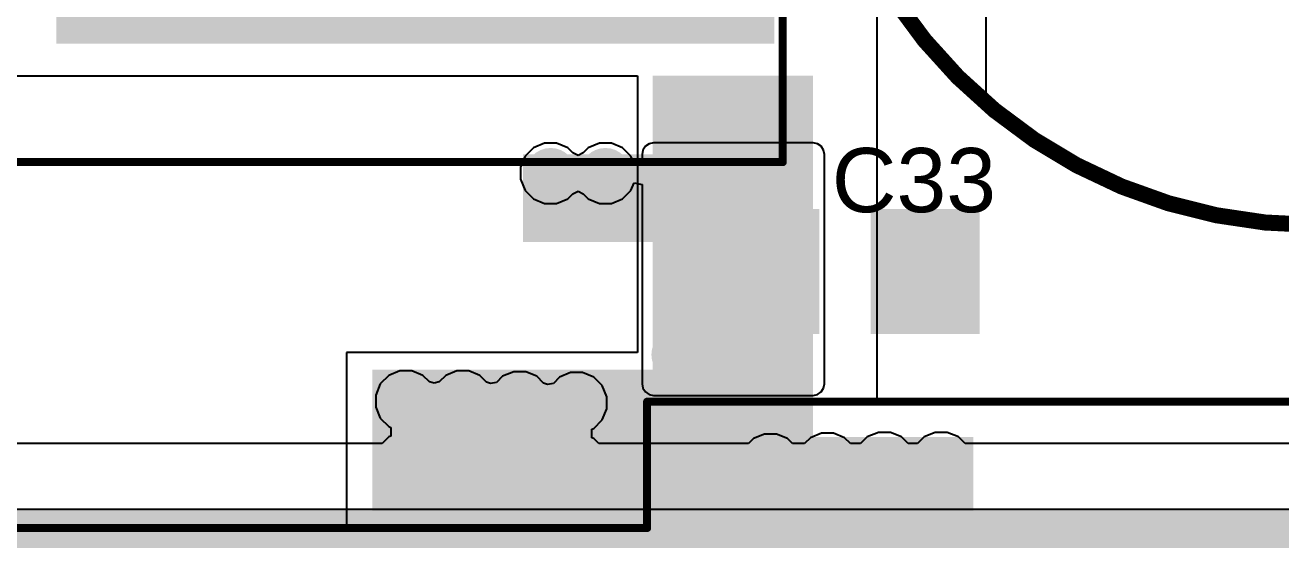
# Model space of a CAD drawing. Header units: millimetres. Extents: x 0 to 214, y 0 to 214.
# Drawn here: x 4.774 to 5.557, y 2.041 to 2.362 of the extents above; entities that cross this region are included whole.
import ezdxf

# ---------------------------------------------------------------- set-up
doc = ezdxf.new("R2010")
doc.units = ezdxf.units.MM
doc.header["$MEASUREMENT"] = 0
for name, color, linetype in [('BottomLayer', 5, 'Continuous'), ('BottomPaste', 16, 'Continuous'), ('BottomSolder', 6, 'Continuous'), ('MultiLayer', 9, 'Continuous'), ('PadHoleLayer', 156, 'Continuous'), ('TopLayer', 1, 'Continuous'), ('TopOverlay', 2, 'Continuous'), ('TopSolder', 216, 'Continuous'), ('ViaHoleLayer', 16, 'Continuous')]:
    doc.layers.add(name, color=color, linetype=linetype)
doc.styles.add('Arial', font='', dxfattribs={"height": 0.2})
doc.styles.get('Arial').set_extended_font_data('Arial')

# ---------------------------------------------------------------- blocks, each defined once
blk = doc.blocks.new('N___T___P___B_1')
at = {"layer": 'BottomLayer'}
for points in [[(-0.01503, -0.0125), (0.01497, -0.0125), (0.01497, 0.042), (-0.01503, 0.042)], [(-0.0095, 0.0125), (-0.0095, -0.0125), (-0.0275, -0.0125), (-0.0275, 0.0125)], [(0.0275, 0.0125), (0.0275, -0.0125), (0.0095, -0.0125), (0.0095, 0.0125)]]:
    blk.add_hatch(color=5, dxfattribs=at).paths.add_polyline_path(points)
at = {"layer": 'BottomPaste'}
for points in [[(-0.0095, 0.0125), (-0.0095, -0.0125), (-0.0275, -0.0125), (-0.0275, 0.0125)], [(0.0275, 0.0125), (0.0275, -0.0125), (0.0095, -0.0125), (0.0095, 0.0125)]]:
    blk.add_hatch(color=16, dxfattribs=at).paths.add_polyline_path(points)
blk = doc.blocks.new('760895631_6')
at = {"layer": 'TopOverlay', "const_width": 0.005}
for points in [[(0.84843, 0.82546), (0.84843, -0.82476)], [(-0.85014, -0.82476), (0.84843, -0.82476)]]:
    blk.add_lwpolyline(points, dxfattribs=at)
at = {"layer": 'TopOverlay', "const_width": 0.0025}
blk.add_lwpolyline([(0.84718, -0.82476, 1), (0.84968, -0.82476, 1)], format="xyb", close=True, dxfattribs=at)
blk.add_lwpolyline([(0.84718, -0.82476, 1), (0.84968, -0.82476, 1)], format="xyb", close=True, dxfattribs=at)
blk = doc.blocks.new('NB90_12S_S_C_12')
at = {"layer": 'TopOverlay', "const_width": 0.005}
for points in [[(-0.5173, -0.16933), (-0.5173, 0.55507)], [(-0.5173, -0.16933), (-0.43857, -0.16931)], [(-0.43857, -0.71381), (-0.43857, -0.16931)]]:
    blk.add_lwpolyline(points, dxfattribs=at)
at = {"layer": 'TopOverlay', "const_width": 0.0025}
for points in [[(-0.51855, -0.16933, 1), (-0.51605, -0.16933, 1)], [(-0.51855, -0.16933, 1), (-0.51605, -0.16933, 1)], [(-0.43982, -0.16931, 1), (-0.43732, -0.16931, 1)], [(-0.43982, -0.16931, 1), (-0.43732, -0.16931, 1)]]:
    blk.add_lwpolyline(points, format="xyb", close=True, dxfattribs=at)
blk = doc.blocks.new('ERF1VM222L25OT_13')
at = {"layer": 'BottomLayer'}
h = blk.add_hatch(color=5, dxfattribs=at)
edge = h.paths.add_edge_path()
edge.add_arc((-0.14763, 0), 0.04331, 0, 360)
h = blk.add_hatch(color=5, dxfattribs=at)
edge = h.paths.add_edge_path()
edge.add_arc((0.14763, 0), 0.04331, 0, 360)
at = {"layer": 'BottomSolder'}
h = blk.add_hatch(color=6, dxfattribs=at)
edge = h.paths.add_edge_path()
edge.add_arc((-0.14763, 0), 0.04531, 0, 360)
h = blk.add_hatch(color=6, dxfattribs=at)
edge = h.paths.add_edge_path()
edge.add_arc((0.14763, 0), 0.04531, 0, 360)
at = {"layer": 'MultiLayer'}
h = blk.add_hatch(color=9, dxfattribs=at)
edge = h.paths.add_edge_path()
edge.add_arc((-0.14763, 0), 0.04331, 0, 360)
h = blk.add_hatch(color=9, dxfattribs=at)
edge = h.paths.add_edge_path()
edge.add_arc((0.14763, 0), 0.04331, 0, 360)
at = {"layer": 'PadHoleLayer'}
h = blk.add_hatch(color=156, dxfattribs=at)
edge = h.paths.add_edge_path()
edge.add_arc((-0.14763, 0), 0.02362, 0, 360)
h = blk.add_hatch(color=156, dxfattribs=at)
edge = h.paths.add_edge_path()
edge.add_arc((0.14763, 0), 0.02362, 0, 360)
at = {"layer": 'TopLayer'}
h = blk.add_hatch(color=1, dxfattribs=at)
edge = h.paths.add_edge_path()
edge.add_arc((-0.14763, 0), 0.04331, 0, 360)
h = blk.add_hatch(color=1, dxfattribs=at)
edge = h.paths.add_edge_path()
edge.add_arc((0.14763, 0), 0.04331, 0, 360)
at = {"layer": 'TopSolder'}
h = blk.add_hatch(color=216, dxfattribs=at)
edge = h.paths.add_edge_path()
edge.add_arc((-0.14763, 0), 0.04531, 0, 360)
h = blk.add_hatch(color=216, dxfattribs=at)
edge = h.paths.add_edge_path()
edge.add_arc((0.14763, 0), 0.04531, 0, 360)
at = {"layer": 'TopOverlay'}
for p, q in [((0.205, 0.24), (0.205, -0.24)), ((0.21791, 0.22888), (0.205, 0.24)), ((0.205, 0.24), (0.205, 0.24)), ((0.24118, 0.20399), (0.21791, 0.22888)), ((0.26166, 0.17676), (0.24118, 0.20399)), ((0.27909, 0.14749), (0.26166, 0.17676)), ((0.29329, 0.11651), (0.27909, 0.14749)), ((0.30408, 0.0842), (0.29329, 0.11651)), ((0.31135, 0.05091), (0.30408, 0.0842)), ((0.315, 0.01703), (0.31135, 0.05091)), ((0.315, -0.01704), (0.315, 0.01703)), ((0.31135, -0.05091), (0.315, -0.01704)), ((0.30408, -0.0842), (0.31135, -0.05091)), ((0.29329, -0.11652), (0.30408, -0.0842)), ((0.27909, -0.14749), (0.29329, -0.11652)), ((0.26166, -0.17677), (0.27909, -0.14749)), ((0.24118, -0.204), (0.26166, -0.17677)), ((0.21791, -0.22888), (0.24118, -0.204)), ((0.205, -0.24), (0.21791, -0.22888))]:
    blk.add_line(p, q, dxfattribs=at)
for points, const_width in [([(0.31497, 0, 1), (-0.31495, 0, 1)], 0.01), ([(-0.26886, 0.04699, 1), (-0.26386, 0.04699, 1)], 0.005), ([(-0.29986, 0.01199, 1), (-0.29486, 0.01199, 1)], 0.005), ([(-0.23386, 0.01199, 1), (-0.22886, 0.01199, 1)], 0.005), ([(-0.31745, 0, 1), (-0.31245, 0, 1)], 0.005), ([(0.31247, 0, 1), (0.31747, 0, 1)], 0.005), ([(-0.26886, -0.02101, 1), (-0.26386, -0.02101, 1)], 0.005)]:
    blk.add_lwpolyline(points, format="xyb", close=True, dxfattribs=dict(at, const_width=const_width))
at = {"layer": 'TopOverlay', "const_width": 0.01}
for points in [[(-0.26636, 0.04699), (-0.26636, -0.02101)], [(-0.23136, 0.01199), (-0.29736, 0.01199)]]:
    blk.add_lwpolyline(points, dxfattribs=at)
blk = doc.blocks.new('N___T___P___B_179')
at = {"layer": 'BottomLayer'}
for points in [[(-0.01506, -0.087), (0.02928, -0.087), (0.02928, 0.03753), (-0.01506, 0.03753)], [(-0.0095, 0.0125), (-0.0095, -0.0125), (-0.0275, -0.0125), (-0.0275, 0.0125)], [(0.0275, 0.0125), (0.0275, -0.0125), (0.0095, -0.0125), (0.0095, 0.0125)]]:
    blk.add_hatch(color=5, dxfattribs=at).paths.add_polyline_path(points)
at = {"layer": 'BottomPaste'}
for points in [[(-0.0095, 0.0125), (-0.0095, -0.0125), (-0.0275, -0.0125), (-0.0275, 0.0125)], [(0.0275, 0.0125), (0.0275, -0.0125), (0.0095, -0.0125), (0.0095, 0.0125)]]:
    blk.add_hatch(color=16, dxfattribs=at).paths.add_polyline_path(points)
blk = doc.blocks.new('C___1206_B_248')
at = {"layer": 'BottomLayer'}
for points in [[(-0.08, 0.035), (-0.02, 0.035), (-0.02, -0.035), (-0.08, -0.035)], [(0.02, 0.035), (0.08, 0.035), (0.08, -0.035), (0.02, -0.035)]]:
    blk.add_hatch(color=5, dxfattribs=at).paths.add_polyline_path(points)
at = {"layer": 'BottomPaste'}
for points in [[(-0.08, 0.035), (-0.02, 0.035), (-0.02, -0.035), (-0.08, -0.035)], [(0.02, 0.035), (0.08, 0.035), (0.08, -0.035), (0.02, -0.035)]]:
    blk.add_hatch(color=16, dxfattribs=at).paths.add_polyline_path(points)
at = {"layer": 'BottomSolder'}
for points in [[(-0.084, 0.039), (-0.016, 0.039), (-0.016, -0.039), (-0.084, -0.039)], [(0.016, 0.039), (0.084, 0.039), (0.084, -0.039), (0.016, -0.039)]]:
    blk.add_hatch(color=6, dxfattribs=at).paths.add_polyline_path(points)

msp = doc.modelspace()

# ---------------------------------------------------------------- hatches: boundary and pattern name
at = {"layer": 'BottomLayer'}
for points in [[(5.055, 2.35), (5.24084, 2.35), (5.24084, 2.705), (5.055, 2.705)], [(4.793, 2.35), (5.2, 2.35), (5.2, 2.62596), (4.793, 2.62596)], [(5.165, 2.127), (5.265, 2.127), (5.265, 2.33), (5.165, 2.33)], [(5.084, 2.2265), (5.14519, 2.2265), (5.14519, 2.281), (5.084, 2.281)], [(5.084, 2.2265), (5.14519, 2.2265), (5.14519, 2.281), (5.084, 2.281)], [(4.99, 2.09), (5.15019, 2.09), (5.15019, 2.14678), (4.99, 2.14678)], [(4.99, 2.051), (5.365, 2.051), (5.365, 2.105), (4.99, 2.105)]]:
    msp.add_hatch(color=5, dxfattribs=at).paths.add_polyline_path(points)
h = msp.add_hatch(color=5, dxfattribs=at)
edge = h.paths.add_edge_path()
edge.add_arc((5.10132, 2.26922), 0.01181, 0, 360)
h = msp.add_hatch(color=5, dxfattribs=at)
edge = h.paths.add_edge_path()
edge.add_arc((5.13547, 2.26922), 0.01181, 0, 360)
h = msp.add_hatch(color=5, dxfattribs=at)
edge = h.paths.add_edge_path()
edge.add_arc((5.20548, 2.26922), 0.01181, 0, 360)
h = msp.add_hatch(color=5, dxfattribs=at)
edge = h.paths.add_edge_path()
edge.add_arc((5.24168, 2.26922), 0.01181, 0, 360)
h = msp.add_hatch(color=5, dxfattribs=at)
edge = h.paths.add_edge_path()
edge.add_arc((5.17997, 2.15625), 0.01181, 0, 360)
h = msp.add_hatch(color=5, dxfattribs=at)
edge = h.paths.add_edge_path()
edge.add_arc((5.21082, 2.15678), 0.01181, 0, 360)
h = msp.add_hatch(color=5, dxfattribs=at)
edge = h.paths.add_edge_path()
edge.add_arc((5.24168, 2.15678), 0.01181, 0, 360)
h = msp.add_hatch(color=5, dxfattribs=at)
edge = h.paths.add_edge_path()
edge.add_arc((5.011, 2.1273), 0.01181, 0, 360)
h = msp.add_hatch(color=5, dxfattribs=at)
edge = h.paths.add_edge_path()
edge.add_arc((5.04651, 2.1273), 0.01181, 0, 360)
h = msp.add_hatch(color=5, dxfattribs=at)
edge = h.paths.add_edge_path()
edge.add_arc((5.08202, 2.12678), 0.01181, 0, 360)
h = msp.add_hatch(color=5, dxfattribs=at)
edge = h.paths.add_edge_path()
edge.add_arc((5.11752, 2.12625), 0.01181, 0, 360)
h = msp.add_hatch(color=5, dxfattribs=at)
edge = h.paths.add_edge_path()
edge.add_arc((5.011, 2.089), 0.01181, 0, 360)
h = msp.add_hatch(color=5, dxfattribs=at)
edge = h.paths.add_edge_path()
edge.add_arc((5.04651, 2.089), 0.01181, 0, 360)
h = msp.add_hatch(color=5, dxfattribs=at)
edge = h.paths.add_edge_path()
edge.add_arc((5.08202, 2.08848), 0.01181, 0, 360)
h = msp.add_hatch(color=5, dxfattribs=at)
edge = h.paths.add_edge_path()
edge.add_arc((5.11752, 2.08795), 0.01181, 0, 360)
h = msp.add_hatch(color=5, dxfattribs=at)
edge = h.paths.add_edge_path()
edge.add_arc((5.23848, 2.08795), 0.01181, 0, 360)
h = msp.add_hatch(color=5, dxfattribs=at)
edge = h.paths.add_edge_path()
edge.add_arc((5.27398, 2.08848), 0.01181, 0, 360)
h = msp.add_hatch(color=5, dxfattribs=at)
edge = h.paths.add_edge_path()
edge.add_arc((5.30949, 2.089), 0.01181, 0, 360)
h = msp.add_hatch(color=5, dxfattribs=at)
edge = h.paths.add_edge_path()
edge.add_arc((5.345, 2.089), 0.01181, 0, 360)
at = {"layer": 'BottomSolder'}
h = msp.add_hatch(color=6, dxfattribs=at)
edge = h.paths.add_edge_path()
edge.add_arc((5.10132, 2.26922), 0.01581, 0, 360)
h = msp.add_hatch(color=6, dxfattribs=at)
edge = h.paths.add_edge_path()
edge.add_arc((5.13547, 2.26922), 0.01581, 0, 360)
h = msp.add_hatch(color=6, dxfattribs=at)
edge = h.paths.add_edge_path()
edge.add_arc((5.20548, 2.26922), 0.01581, 0, 360)
h = msp.add_hatch(color=6, dxfattribs=at)
edge = h.paths.add_edge_path()
edge.add_arc((5.24168, 2.26922), 0.01581, 0, 360)
h = msp.add_hatch(color=6, dxfattribs=at)
edge = h.paths.add_edge_path()
edge.add_arc((5.17997, 2.15625), 0.01581, 0, 360)
h = msp.add_hatch(color=6, dxfattribs=at)
edge = h.paths.add_edge_path()
edge.add_arc((5.21082, 2.15678), 0.01581, 0, 360)
h = msp.add_hatch(color=6, dxfattribs=at)
edge = h.paths.add_edge_path()
edge.add_arc((5.24168, 2.15678), 0.01581, 0, 360)
h = msp.add_hatch(color=6, dxfattribs=at)
edge = h.paths.add_edge_path()
edge.add_arc((5.011, 2.1273), 0.01581, 0, 360)
h = msp.add_hatch(color=6, dxfattribs=at)
edge = h.paths.add_edge_path()
edge.add_arc((5.04651, 2.1273), 0.01581, 0, 360)
h = msp.add_hatch(color=6, dxfattribs=at)
edge = h.paths.add_edge_path()
edge.add_arc((5.08202, 2.12678), 0.01581, 0, 360)
h = msp.add_hatch(color=6, dxfattribs=at)
edge = h.paths.add_edge_path()
edge.add_arc((5.11752, 2.12625), 0.01581, 0, 360)
h = msp.add_hatch(color=6, dxfattribs=at)
edge = h.paths.add_edge_path()
edge.add_arc((5.011, 2.089), 0.01581, 0, 360)
h = msp.add_hatch(color=6, dxfattribs=at)
edge = h.paths.add_edge_path()
edge.add_arc((5.04651, 2.089), 0.01581, 0, 360)
h = msp.add_hatch(color=6, dxfattribs=at)
edge = h.paths.add_edge_path()
edge.add_arc((5.08202, 2.08848), 0.01581, 0, 360)
h = msp.add_hatch(color=6, dxfattribs=at)
edge = h.paths.add_edge_path()
edge.add_arc((5.11752, 2.08795), 0.01581, 0, 360)
h = msp.add_hatch(color=6, dxfattribs=at)
edge = h.paths.add_edge_path()
edge.add_arc((5.23848, 2.08795), 0.01581, 0, 360)
h = msp.add_hatch(color=6, dxfattribs=at)
edge = h.paths.add_edge_path()
edge.add_arc((5.27398, 2.08848), 0.01581, 0, 360)
h = msp.add_hatch(color=6, dxfattribs=at)
edge = h.paths.add_edge_path()
edge.add_arc((5.30949, 2.089), 0.01581, 0, 360)
h = msp.add_hatch(color=6, dxfattribs=at)
edge = h.paths.add_edge_path()
edge.add_arc((5.345, 2.089), 0.01581, 0, 360)
msp.add_hatch(color=6, dxfattribs=at).paths.add_polyline_path([(3.696, 1.471), (5.885, 1.471), (5.885, 2.059), (3.696, 2.059)])
at = {"layer": 'TopLayer'}
h = msp.add_hatch(color=1, dxfattribs=at)
edge = h.paths.add_edge_path()
edge.add_arc((5.10132, 2.26922), 0.01181, 0, 360)
h = msp.add_hatch(color=1, dxfattribs=at)
edge = h.paths.add_edge_path()
edge.add_arc((5.13547, 2.26922), 0.01181, 0, 360)
msp.add_hatch(color=1, dxfattribs=at).paths.add_polyline_path([(5.1655, 2.138), (5.265, 2.138), (5.265, 2.281), (5.1655, 2.281)])
h = msp.add_hatch(color=1, dxfattribs=at)
edge = h.paths.add_edge_path()
edge.add_arc((5.20548, 2.26922), 0.01181, 0, 360)
h = msp.add_hatch(color=1, dxfattribs=at)
edge = h.paths.add_edge_path()
edge.add_arc((5.24168, 2.26922), 0.01181, 0, 360)
h = msp.add_hatch(color=1, dxfattribs=at)
edge = h.paths.add_edge_path()
edge.add_arc((5.17997, 2.15625), 0.01181, 0, 360)
h = msp.add_hatch(color=1, dxfattribs=at)
edge = h.paths.add_edge_path()
edge.add_arc((5.21082, 2.15678), 0.01181, 0, 360)
h = msp.add_hatch(color=1, dxfattribs=at)
edge = h.paths.add_edge_path()
edge.add_arc((5.24168, 2.15678), 0.01181, 0, 360)
h = msp.add_hatch(color=1, dxfattribs=at)
edge = h.paths.add_edge_path()
edge.add_arc((5.011, 2.1273), 0.01181, 0, 360)
h = msp.add_hatch(color=1, dxfattribs=at)
edge = h.paths.add_edge_path()
edge.add_arc((5.04651, 2.1273), 0.01181, 0, 360)
h = msp.add_hatch(color=1, dxfattribs=at)
edge = h.paths.add_edge_path()
edge.add_arc((5.08202, 2.12678), 0.01181, 0, 360)
h = msp.add_hatch(color=1, dxfattribs=at)
edge = h.paths.add_edge_path()
edge.add_arc((5.11752, 2.12625), 0.01181, 0, 360)
h = msp.add_hatch(color=1, dxfattribs=at)
edge = h.paths.add_edge_path()
edge.add_arc((5.011, 2.089), 0.01181, 0, 360)
h = msp.add_hatch(color=1, dxfattribs=at)
edge = h.paths.add_edge_path()
edge.add_arc((5.04651, 2.089), 0.01181, 0, 360)
h = msp.add_hatch(color=1, dxfattribs=at)
edge = h.paths.add_edge_path()
edge.add_arc((5.08202, 2.08848), 0.01181, 0, 360)
h = msp.add_hatch(color=1, dxfattribs=at)
edge = h.paths.add_edge_path()
edge.add_arc((5.11752, 2.08795), 0.01181, 0, 360)
h = msp.add_hatch(color=1, dxfattribs=at)
edge = h.paths.add_edge_path()
edge.add_arc((5.23848, 2.08795), 0.01181, 0, 360)
h = msp.add_hatch(color=1, dxfattribs=at)
edge = h.paths.add_edge_path()
edge.add_arc((5.27398, 2.08848), 0.01181, 0, 360)
h = msp.add_hatch(color=1, dxfattribs=at)
edge = h.paths.add_edge_path()
edge.add_arc((5.30949, 2.089), 0.01181, 0, 360)
h = msp.add_hatch(color=1, dxfattribs=at)
edge = h.paths.add_edge_path()
edge.add_arc((5.345, 2.089), 0.01181, 0, 360)
at = {"layer": 'TopSolder'}
h = msp.add_hatch(color=216, dxfattribs=at)
edge = h.paths.add_edge_path()
edge.add_arc((5.10132, 2.26922), 0.01581, 0, 360)
h = msp.add_hatch(color=216, dxfattribs=at)
edge = h.paths.add_edge_path()
edge.add_arc((5.13547, 2.26922), 0.01581, 0, 360)
h = msp.add_hatch(color=216, dxfattribs=at)
edge = h.paths.add_edge_path()
edge.add_arc((5.20548, 2.26922), 0.01581, 0, 360)
h = msp.add_hatch(color=216, dxfattribs=at)
edge = h.paths.add_edge_path()
edge.add_arc((5.24168, 2.26922), 0.01581, 0, 360)
h = msp.add_hatch(color=216, dxfattribs=at)
edge = h.paths.add_edge_path()
edge.add_arc((5.17997, 2.15625), 0.01581, 0, 360)
h = msp.add_hatch(color=216, dxfattribs=at)
edge = h.paths.add_edge_path()
edge.add_arc((5.21082, 2.15678), 0.01581, 0, 360)
h = msp.add_hatch(color=216, dxfattribs=at)
edge = h.paths.add_edge_path()
edge.add_arc((5.24168, 2.15678), 0.01581, 0, 360)
h = msp.add_hatch(color=216, dxfattribs=at)
edge = h.paths.add_edge_path()
edge.add_arc((5.011, 2.1273), 0.01581, 0, 360)
h = msp.add_hatch(color=216, dxfattribs=at)
edge = h.paths.add_edge_path()
edge.add_arc((5.04651, 2.1273), 0.01581, 0, 360)
h = msp.add_hatch(color=216, dxfattribs=at)
edge = h.paths.add_edge_path()
edge.add_arc((5.08202, 2.12678), 0.01581, 0, 360)
h = msp.add_hatch(color=216, dxfattribs=at)
edge = h.paths.add_edge_path()
edge.add_arc((5.11752, 2.12625), 0.01581, 0, 360)
h = msp.add_hatch(color=216, dxfattribs=at)
edge = h.paths.add_edge_path()
edge.add_arc((5.011, 2.089), 0.01581, 0, 360)
h = msp.add_hatch(color=216, dxfattribs=at)
edge = h.paths.add_edge_path()
edge.add_arc((5.04651, 2.089), 0.01581, 0, 360)
h = msp.add_hatch(color=216, dxfattribs=at)
edge = h.paths.add_edge_path()
edge.add_arc((5.08202, 2.08848), 0.01581, 0, 360)
h = msp.add_hatch(color=216, dxfattribs=at)
edge = h.paths.add_edge_path()
edge.add_arc((5.11752, 2.08795), 0.01581, 0, 360)
h = msp.add_hatch(color=216, dxfattribs=at)
edge = h.paths.add_edge_path()
edge.add_arc((5.23848, 2.08795), 0.01581, 0, 360)
h = msp.add_hatch(color=216, dxfattribs=at)
edge = h.paths.add_edge_path()
edge.add_arc((5.27398, 2.08848), 0.01581, 0, 360)
h = msp.add_hatch(color=216, dxfattribs=at)
edge = h.paths.add_edge_path()
edge.add_arc((5.30949, 2.089), 0.01581, 0, 360)
h = msp.add_hatch(color=216, dxfattribs=at)
edge = h.paths.add_edge_path()
edge.add_arc((5.345, 2.089), 0.01581, 0, 360)
msp.add_hatch(color=216, dxfattribs=at).paths.add_polyline_path([(3.696, 1.471), (5.885, 1.471), (5.885, 2.059), (3.696, 2.059)])
at = {"layer": 'ViaHoleLayer'}
h = msp.add_hatch(color=16, dxfattribs=at)
edge = h.paths.add_edge_path()
edge.add_arc((5.10132, 2.26922), 0.00591, 0, 360)
h = msp.add_hatch(color=16, dxfattribs=at)
edge = h.paths.add_edge_path()
edge.add_arc((5.13547, 2.26922), 0.00591, 0, 360)
h = msp.add_hatch(color=16, dxfattribs=at)
edge = h.paths.add_edge_path()
edge.add_arc((5.20548, 2.26922), 0.00591, 0, 360)
h = msp.add_hatch(color=16, dxfattribs=at)
edge = h.paths.add_edge_path()
edge.add_arc((5.24168, 2.26922), 0.00591, 0, 360)
h = msp.add_hatch(color=16, dxfattribs=at)
edge = h.paths.add_edge_path()
edge.add_arc((5.17997, 2.15625), 0.00591, 0, 360)
h = msp.add_hatch(color=16, dxfattribs=at)
edge = h.paths.add_edge_path()
edge.add_arc((5.21082, 2.15678), 0.00591, 0, 360)
h = msp.add_hatch(color=16, dxfattribs=at)
edge = h.paths.add_edge_path()
edge.add_arc((5.24168, 2.15678), 0.00591, 0, 360)
h = msp.add_hatch(color=16, dxfattribs=at)
edge = h.paths.add_edge_path()
edge.add_arc((5.011, 2.1273), 0.00591, 0, 360)
h = msp.add_hatch(color=16, dxfattribs=at)
edge = h.paths.add_edge_path()
edge.add_arc((5.04651, 2.1273), 0.00591, 0, 360)
h = msp.add_hatch(color=16, dxfattribs=at)
edge = h.paths.add_edge_path()
edge.add_arc((5.08202, 2.12678), 0.00591, 0, 360)
h = msp.add_hatch(color=16, dxfattribs=at)
edge = h.paths.add_edge_path()
edge.add_arc((5.11752, 2.12625), 0.00591, 0, 360)
h = msp.add_hatch(color=16, dxfattribs=at)
edge = h.paths.add_edge_path()
edge.add_arc((5.011, 2.089), 0.00591, 0, 360)
h = msp.add_hatch(color=16, dxfattribs=at)
edge = h.paths.add_edge_path()
edge.add_arc((5.04651, 2.089), 0.00591, 0, 360)
h = msp.add_hatch(color=16, dxfattribs=at)
edge = h.paths.add_edge_path()
edge.add_arc((5.08202, 2.08848), 0.00591, 0, 360)
h = msp.add_hatch(color=16, dxfattribs=at)
edge = h.paths.add_edge_path()
edge.add_arc((5.11752, 2.08795), 0.00591, 0, 360)
h = msp.add_hatch(color=16, dxfattribs=at)
edge = h.paths.add_edge_path()
edge.add_arc((5.23848, 2.08795), 0.00591, 0, 360)
h = msp.add_hatch(color=16, dxfattribs=at)
edge = h.paths.add_edge_path()
edge.add_arc((5.27398, 2.08848), 0.00591, 0, 360)
h = msp.add_hatch(color=16, dxfattribs=at)
edge = h.paths.add_edge_path()
edge.add_arc((5.30949, 2.089), 0.00591, 0, 360)
h = msp.add_hatch(color=16, dxfattribs=at)
edge = h.paths.add_edge_path()
edge.add_arc((5.345, 2.089), 0.00591, 0, 360)

# ---------------------------------------------------------------- linework, layer by layer
at = {"layer": 'BottomLayer'}
for p, q in [((5.305, 2.125), (5.305, 2.73)), ((4.616, 2.33), (5.1555, 2.33)), ((5.1555, 2.33), (5.1555, 2.1575)), ((5.1555, 2.1575), (4.974, 2.1575)), ((4.974, 2.1575), (4.974, 2.047)), ((5.89532, 2.125), (5.305, 2.125)), ((4.974, 2.047), (4.616, 2.047))]:
    msp.add_line(p, q, dxfattribs=at)
at = {"layer": 'TopLayer'}
for p, q in [((5.09758, 2.28804), (5.09067, 2.28517)), ((5.10506, 2.28804), (5.09758, 2.28804)), ((5.11198, 2.28517), (5.10506, 2.28804)), ((5.13173, 2.28804), (5.12482, 2.28517)), ((5.13921, 2.28804), (5.13173, 2.28804)), ((5.14613, 2.28517), (5.13921, 2.28804)), ((5.16277, 2.28759), (5.16045, 2.28605)), ((5.1655, 2.28814), (5.16277, 2.28759)), ((5.265, 2.28814), (5.1655, 2.28814)), ((5.26773, 2.28759), (5.265, 2.28814)), ((5.27005, 2.28605), (5.26773, 2.28759)), ((5.08538, 2.27988), (5.08251, 2.27297)), ((5.09067, 2.28517), (5.08538, 2.27988)), ((5.11513, 2.28202), (5.11198, 2.28517)), ((5.1184, 2.28043), (5.11513, 2.28202)), ((5.12166, 2.28202), (5.1184, 2.28043)), ((5.12482, 2.28517), (5.12166, 2.28202)), ((5.15142, 2.27988), (5.14613, 2.28517)), ((5.15336, 2.27519), (5.15142, 2.27988)), ((5.15891, 2.28373), (5.15836, 2.281)), ((5.15836, 2.281), (5.15836, 2.27618)), ((5.16045, 2.28605), (5.15891, 2.28373)), ((5.27159, 2.28373), (5.27005, 2.28605)), ((5.27214, 2.281), (5.27159, 2.28373)), ((5.27214, 2.138), (5.27214, 2.281)), ((5.08251, 2.27297), (5.08251, 2.26548)), ((5.15836, 2.27618), (5.15336, 2.27519)), ((5.08251, 2.26548), (5.08538, 2.25857)), ((5.08538, 2.25857), (5.09067, 2.25328)), ((5.11198, 2.25328), (5.11513, 2.25643)), ((5.11513, 2.25643), (5.1184, 2.25802)), ((5.1184, 2.25802), (5.12166, 2.25643)), ((5.12166, 2.25643), (5.12482, 2.25328)), ((5.14613, 2.25328), (5.15142, 2.25857)), ((5.15142, 2.25857), (5.15336, 2.26326)), ((5.15336, 2.26326), (5.15836, 2.26227)), ((5.15836, 2.26227), (5.15836, 2.138)), ((5.09067, 2.25328), (5.09758, 2.25041)), ((5.09758, 2.25041), (5.10506, 2.25041)), ((5.10506, 2.25041), (5.11198, 2.25328)), ((5.12482, 2.25328), (5.13173, 2.25041)), ((5.13173, 2.25041), (5.13921, 2.25041)), ((5.13921, 2.25041), (5.14613, 2.25328)), ((5.00034, 2.14325), (4.99505, 2.13795)), ((5.00726, 2.14611), (5.00034, 2.14325)), ((5.01474, 2.14611), (5.00726, 2.14611)), ((5.02166, 2.14325), (5.01474, 2.14611)), ((5.02568, 2.13923), (5.02166, 2.14325)), ((5.02875, 2.13842), (5.02568, 2.13923)), ((5.03183, 2.13923), (5.02875, 2.13842)), ((5.03585, 2.14325), (5.03183, 2.13923)), ((5.04277, 2.14611), (5.03585, 2.14325)), ((5.05025, 2.14611), (5.04277, 2.14611)), ((5.05716, 2.14325), (5.05025, 2.14611)), ((5.06134, 2.13907), (5.05716, 2.14325)), ((5.06384, 2.1382), (5.06134, 2.13907)), ((5.06749, 2.13886), (5.06384, 2.1382)), ((5.07136, 2.14272), (5.06749, 2.13886)), ((5.07827, 2.14559), (5.07136, 2.14272)), ((5.08576, 2.14559), (5.07827, 2.14559)), ((5.09267, 2.14272), (5.08576, 2.14559)), ((5.09684, 2.13855), (5.09267, 2.14272)), ((5.09935, 2.13768), (5.09684, 2.13855)), ((5.10687, 2.1422), (5.103, 2.13833)), ((5.11378, 2.14506), (5.10687, 2.1422)), ((5.12126, 2.14506), (5.11378, 2.14506)), ((5.12818, 2.1422), (5.12126, 2.14506)), ((5.13347, 2.13691), (5.12818, 2.1422)), ((4.99505, 2.13795), (4.99219, 2.13104)), ((4.99219, 2.13104), (4.99219, 2.12356)), ((5.103, 2.13833), (5.09935, 2.13768)), ((5.13633, 2.12999), (5.13347, 2.13691)), ((5.15836, 2.138), (5.15891, 2.13527)), ((5.15891, 2.13527), (5.16045, 2.13295)), ((5.16045, 2.13295), (5.16277, 2.13141)), ((5.16277, 2.13141), (5.1655, 2.13086)), ((5.1655, 2.13086), (5.265, 2.13086)), ((5.265, 2.13086), (5.26773, 2.13141)), ((5.26773, 2.13141), (5.27005, 2.13295)), ((5.27005, 2.13295), (5.27159, 2.13527)), ((5.27159, 2.13527), (5.27214, 2.138)), ((4.99219, 2.12356), (4.99505, 2.11664)), ((5.13633, 2.12251), (5.13633, 2.12999)), ((4.99505, 2.11664), (5.00034, 2.11135)), ((5.12818, 2.1103), (5.13347, 2.1156)), ((5.13347, 2.1156), (5.13633, 2.12251)), ((5.00034, 2.11135), (5.00154, 2.11086)), ((5.00154, 2.11086), (5.00154, 2.10544)), ((5.12698, 2.10981), (5.12818, 2.1103)), ((5.12698, 2.1044), (5.12698, 2.10981)), ((5.27024, 2.10729), (5.26333, 2.10442)), ((5.27773, 2.10729), (5.27024, 2.10729)), ((5.28464, 2.10442), (5.27773, 2.10729)), ((5.30575, 2.10781), (5.29884, 2.10495)), ((5.31323, 2.10781), (5.30575, 2.10781)), ((5.32015, 2.10495), (5.31323, 2.10781)), ((5.34126, 2.10781), (5.33434, 2.10495)), ((5.34874, 2.10781), (5.34126, 2.10781)), ((5.35566, 2.10495), (5.34874, 2.10781)), ((4.99617, 2.10077), (4.3, 2.10077)), ((5.00034, 2.10495), (4.99617, 2.10077)), ((5.00154, 2.10544), (5.00034, 2.10495)), ((5.12818, 2.1039), (5.12698, 2.1044)), ((5.13131, 2.10077), (5.12818, 2.1039)), ((5.22469, 2.10077), (5.13131, 2.10077)), ((5.22782, 2.1039), (5.22469, 2.10077)), ((5.23474, 2.10676), (5.22782, 2.1039)), ((5.24222, 2.10676), (5.23474, 2.10676)), ((5.24913, 2.1039), (5.24222, 2.10676)), ((5.25226, 2.10077), (5.24913, 2.1039)), ((5.25968, 2.10077), (5.25226, 2.10077)), ((5.26333, 2.10442), (5.25968, 2.10077)), ((5.28829, 2.10077), (5.28464, 2.10442)), ((5.29466, 2.10077), (5.28829, 2.10077)), ((5.29884, 2.10495), (5.29466, 2.10077)), ((5.32432, 2.10077), (5.32015, 2.10495)), ((5.33017, 2.10077), (5.32432, 2.10077)), ((5.33434, 2.10495), (5.33017, 2.10077)), ((5.35983, 2.10077), (5.35566, 2.10495)), ((5.89532, 2.10077), (5.35983, 2.10077)), ((3.69614, 2.06), (5.894, 2.06))]:
    msp.add_line(p, q, dxfattribs=at)

# ---------------------------------------------------------------- block references
for name, p in [('760895631_6', (4.39766, 3.10096)), ('N___T___P___B_1', (5.1545, 2.239)), ('C___1206_B_248', (5.285, 2.208))]:
    msp.add_blockref(name, p)
for name, p, rotation in [('ERF1VM222L25OT_13', (5.578, 2.552), 180), ('N___T___P___B_179', (5.178, 2.1175), 90), ('NB90_12S_S_C_12', (5.33081, 1.60961), 270)]:
    msp.add_blockref(name, p, dxfattribs=dict(rotation=rotation))

# ---------------------------------------------------------------- texts
at = {"layer": 'TopOverlay', "style": 'Arial'}
msp.add_text('C33', height=0.04, dxfattribs=at).set_placement((5.27668, 2.24501))

doc.saveas('drawing.dxf')
